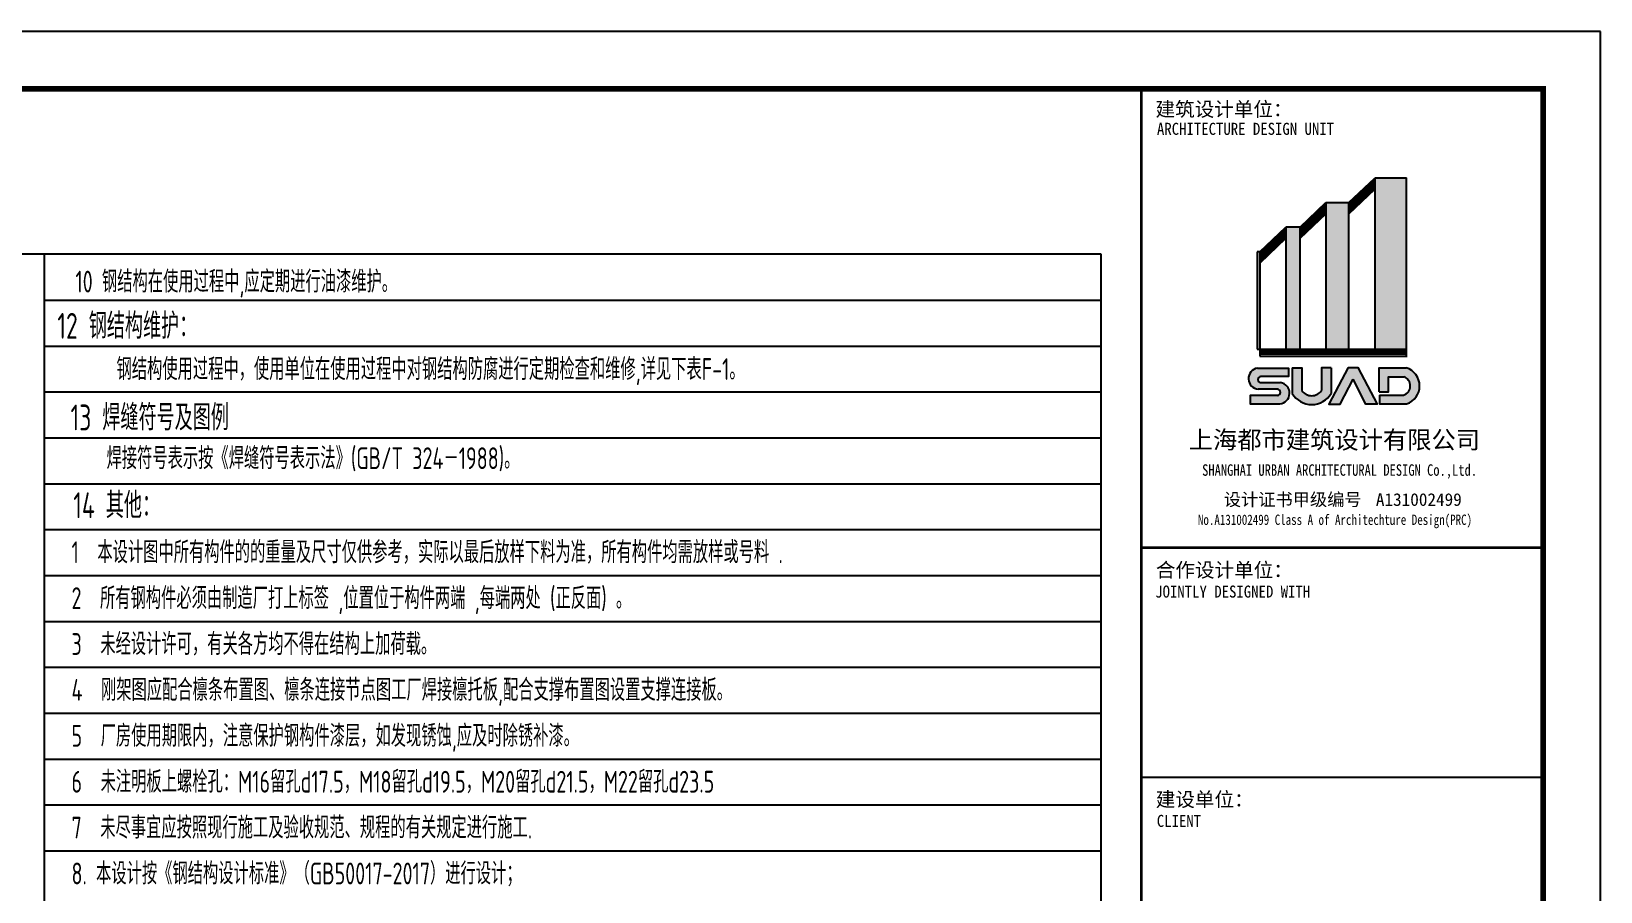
# Model space of a CAD drawing. Extents: x 899043 to 2598688, y -137197 to 211789.
# Drawn here: x 1051491 to 1092497, y 70591 to 93085 of the extents above; entities that cross this region are included whole.
import ezdxf

# ---------------------------------------------------------------- set-up
doc = ezdxf.new("R2010")
doc.units = 0
doc.header["$LTSCALE"] = 1500
doc.header["$MEASUREMENT"] = 0
for name, color, linetype in [('00-tk', 151, 'Continuous'), ('WELD_TEXT', 7, 'Continuous'), ('分格线', 40, 'Continuous')]:
    doc.layers.add(name, color=color, linetype=linetype)
doc.styles.add('DS6HT', font='simhei.ttf', dxfattribs={"width": 0.8})
doc.styles.add('TSSD_Norm', font='Tssdeng.shx', dxfattribs={"bigfont": 'hztxt.shx'})

# ---------------------------------------------------------------- blocks, each defined once
blk = doc.blocks.new('A$C67844AE1')
at = {"layer": '00-tk'}
h = blk.add_hatch(color=256, dxfattribs=at)
edge = h.paths.add_edge_path()
edge.add_arc((120922.0133486906, 79828.87115818658), 498.0683366664795, 288.7014113640251, 432.3606518511489)
edge.add_line((121072.9402213205, 80303.52171081211), (120365.5722436445, 80303.52171081211))
edge.add_line((120365.5722436445, 80303.52171081211), (120365.5722436445, 79675.49451099802))
edge.add_line((120365.5722436445, 79675.49451099802), (120611.1039363082, 79675.49451099802))
edge.add_line((120611.1039363082, 79675.49451099802), (120611.1039363082, 80066.9161942047))
edge.add_line((120611.1039363082, 80066.9161942047), (121011.5588803928, 80066.9161942047))
edge.add_arc((120921.6856705094, 79827.96719338442), 255.2916348958691, -72.16722841157781, 69.38777632307, ccw=False)
edge.add_line((120999.8661415813, 79584.9412013779), (120368.4930549905, 79584.9412013779))
edge.add_line((120368.4930549905, 79584.9412013779), (120368.4930549905, 79357.09964438179))
edge.add_line((120368.4930549905, 79357.09964438179), (121081.7121487866, 79357.09964438179))
edge = h.paths.add_edge_path()
edge.add_arc((118601.0604273122, 79929.35185330792), 588.6006660502978, 210.1327751919099, 329.8672248080901)
edge.add_line((119110.1201876382, 79633.87105106935), (119110.1201876382, 80302.62463504379))
edge.add_line((119110.1201876382, 80302.62463504379), (118858.4146023028, 80302.62463504379))
edge.add_line((118858.4146023028, 80302.62463504379), (118858.4146023028, 79705.7640437556))
edge.add_arc((118601.0604273122, 79889.66990959866), 316.3108263664485, 215.5496840958541, 324.4503159041459, ccw=False)
edge.add_line((118343.7062523215, 79705.7640437556), (118343.7062523215, 80302.62463504379))
edge.add_line((118343.7062523215, 80302.62463504379), (118092.0006669861, 80302.62463504379))
edge.add_line((118092.0006669861, 80302.62463504379), (118092.0006669861, 79633.87105106935))
edge = h.paths.add_edge_path()
edge.add_arc((117229.3440274749, 80018.3455161259), 279.5690587620256, 99.47712958591177, 264.9305597506795)
edge.add_line((117204.6404590412, 79739.87003727048), (117703.7827515848, 79739.87003727048))
edge.add_arc((117703.7683802763, 79658.86723302712), 81.00280551827346, -89.98983473079062, 89.98983473079062, ccw=False)
edge.add_line((117703.7827515848, 79577.86442878377), (116995.5983391014, 79577.86442878377))
edge.add_line((116995.5983391014, 79577.86442878377), (116995.5983391014, 79360.43693738291))
edge.add_line((116995.5983391014, 79360.43693738291), (117767.7747852107, 79360.43693738291))
edge.add_arc((117743.0712167738, 79638.91241623787), 279.5690587620256, 275.0694402493205, 440.5228704140882)
edge.add_line((117789.1033534353, 79914.6657498742), (117275.0690368406, 79914.6657498742))
edge.add_arc((117275.0834081488, 79995.66855411755), 81.00280551827346, 90.01016526920938, 269.98983473079056, ccw=False)
edge.add_line((117275.0690368406, 80076.67135836091), (117993.8797597244, 80076.67135836091))
edge.add_line((117993.8797597244, 80076.67135836091), (117993.8797597244, 80294.09884976165))
edge.add_line((117993.8797597244, 80294.09884976165), (117183.3118908108, 80294.09884976165))
h.paths.add_polyline_path([(119553.1183470361, 80312.96596476599), (119809.1561000127, 80312.96596476599), (120312.083105855, 79349.66917577712), (120017.9355684385, 79349.66917577712), (119681.1372235244, 80007.93167970283), (119344.3388786103, 79349.66917577712), (119050.1913411937, 79349.66917577712)])
for p, q in [((126149.9999999999, 89099.99999999988), (0, 89099.99999999988)), ((126149.9999999999, 0), (126149.9999999999, 89099.99999999988)), ((124649.9999999999, 87599.99999999988), (3750, 87599.99999999988)), ((114149.9999999999, 87599.99999999988), (114149.9999999999, 1500)), ((124649.9999999999, 1500), (124649.9999999999, 87599.99999999988)), ((114149.9999999999, 75599.99999999988), (124649.9999999999, 75599.99999999988)), ((114149.9999999999, 69599.99999999988), (124649.9999999999, 69599.99999999988))]:
    blk.add_line(p, q, dxfattribs=at)
at = {"layer": '00-tk', "color": 7}
for p, q in [((119573.611277352, 84622.71797342505), (120248.1770513383, 85265.61611889978)), ((119573.611277352, 84581.27545783878), (120248.1770513383, 85224.17360331351)), ((119573.611277352, 84539.83294225205), (120248.1770513383, 85182.73108772677)), ((119573.611277352, 84498.39042666578), (120249.2254631481, 85142.28776604286)), ((119573.611277352, 84456.94791107927), (120248.1770513383, 85099.846056554)), ((119573.611277352, 84415.505395493), (120248.1770513383, 85058.40354096773)), ((119573.611277352, 84374.06287990627), (120249.2254631481, 85017.96021928336)), ((119573.611277352, 84332.62036431977), (120249.2254631481, 84976.51770369709)), ((121073.7668797233, 85265.61611889978), (120248.1770513383, 85265.61611889978)), ((120248.1770513383, 85265.61611889978), (120248.1770513383, 80786.47363951919)), ((121073.7668797233, 80782.12432158412), (121073.7668797233, 85265.80553454976)), ((118299.47229892, 83979.9958834739), (118973.8533453046, 84622.71797342505)), ((118299.47229892, 83938.55336788762), (118973.8533453046, 84581.27545783878)), ((118299.47229892, 83897.11085230135), (118973.8533453046, 84539.83294225205)), ((118299.47229892, 83855.66833671485), (118973.8533453046, 84498.39042666578)), ((118973.8533453046, 84622.71797342505), (118973.8533453046, 80786.47363951919)), ((118973.8533453046, 84622.71797342505), (119573.611277352, 84622.71797342505)), ((119573.611277352, 80782.12432158412), (119573.611277352, 84622.71797342459)), ((118299.47229892, 83814.22582112812), (118973.8533453046, 84456.94791107927)), ((118299.47229892, 83772.78330554161), (118973.8533453046, 84415.505395493)), ((118299.47229892, 83731.34078995534), (118975.0864847134, 84375.23812933266)), ((118299.47229892, 83689.89827436907), (118975.0864847134, 84333.79561374616)), ((117248.5053237424, 83336.09854409657), (117924.1195095413, 83979.99588347366)), ((117248.5053237424, 83294.65602850984), (117924.1195095413, 83938.55336788739)), ((117248.5053237424, 83253.21351292334), (117924.1195095413, 83897.11085230112)), ((117248.5053237424, 83211.77099733707), (117924.1195095413, 83855.66833671439)), ((117248.5053237424, 83170.3284817508), (117924.1195095413, 83814.22582112788)), ((117248.5053237424, 83128.88596616453), (117924.1195095413, 83772.78330554161)), ((117249.6671683005, 83088.5507521038), (117925.2813540966, 83732.44809148088)), ((117249.6671683005, 83047.10823651752), (117925.2813540966, 83691.00557589461)), ((118299.47229892, 83979.9958834739), (117924.1195095413, 83979.99588347366)), ((117924.1195095413, 83979.9958834739), (117924.1195095413, 80786.47363951919)), ((118299.47229892, 80786.47363951919), (118299.47229892, 83979.9958834739)), ((117248.5053237424, 83336.09854409657), (117173.5053237424, 83336.09854409657)), ((117173.5053237424, 83336.09854409657), (117173.5053237424, 80786.47363951919)), ((117248.5053237424, 83336.09854409657), (117248.5053237424, 80786.47363951919)), ((117173.5053237424, 80786.47363951919), (117262.877919481, 80786.47363951919)), ((117248.5053237424, 80786.47363951919), (117248.5053237424, 80606.47363951919)), ((117262.877919481, 80786.47363951919), (121073.7668797233, 80786.47363951919)), ((117912.1195095413, 80786.47363951919), (118303.97229892, 80786.47363951919)), ((118976.8533453074, 80786.47363951919), (119576.611277352, 80786.47363951919)), ((120243.6770513383, 80786.47363951919), (121073.7668797233, 80786.47363951919)), ((117248.5053237424, 80756.47363951919), (121073.7668797233, 80756.47363951919)), ((117248.5053237424, 80756.47363951919), (121073.7668797233, 80756.47363951919)), ((117248.5053237424, 80726.47363951919), (121073.7668797233, 80726.47363951919)), ((117248.5053237424, 80696.47363951919), (121073.7668797233, 80696.47363951919)), ((117248.5053237424, 80666.47363951919), (121073.7668797233, 80666.47363951919)), ((117248.5053237424, 80606.47363951919), (121073.7668797233, 80606.47363951919)), ((121073.7668797233, 80576.47363951919), (121073.7668797233, 80771.47363951919))]:
    blk.add_line(p, q, dxfattribs=at)
at = {"layer": '00-tk', "const_width": 150}
blk.add_lwpolyline([(3750, 87599.99999999988), (124649.9999999999, 87599.99999999988), (124649.9999999999, 1500), (3750, 1500)], close=True, dxfattribs=at)
at = {"layer": '00-tk', "const_width": 75}
for points in [[(114149.9999999999, 1500), (114149.9999999999, 87599.99999999988)], [(114149.9999999999, 75599.99999999988), (124649.9999999999, 75599.99999999988)]]:
    blk.add_lwpolyline(points, dxfattribs=at)
at = {"layer": '00-tk', "color": 7}
for points in [[(117183.3118908108, 80294.09884976165), (117993.8797597244, 80294.09884976165), (117993.8797597244, 80076.67135836091), (117275.0690368406, 80076.67135836091)], [(118092.0006669861, 80302.62463504379), (118343.7062523215, 80302.62463504379), (118343.7062523215, 79705.7640437556)], [(118092.0006669861, 80302.62463504379), (118092.0006669861, 79633.87105106935)], [(119110.1201876382, 80302.62463504379), (118858.4146023028, 80302.62463504379), (118858.4146023028, 79705.7640437556)], [(119553.1183470361, 80312.96596476599), (119050.1913411937, 79349.66917577712), (119344.3388786103, 79349.66917577712), (119681.1372235244, 80007.93167970283)], [(119110.1201876382, 80302.62463504379), (119110.1201876382, 79633.87105106935)], [(119553.1183470361, 80312.96596476599), (119809.1561000127, 80312.96596476599), (120312.083105855, 79349.66917577712), (120017.9355684385, 79349.66917577712), (119681.1372235244, 80007.93167970283)], [(120365.5722436445, 79675.49451099802), (120365.5722436445, 80303.52171081211), (121072.9402213205, 80303.52171081211)], [(120365.5722436445, 79675.49451099802), (120611.1039363082, 79675.49451099802), (120611.1039363082, 80066.9161942047), (121011.5588803928, 80066.9161942047)], [(117703.7827515848, 79577.86442878377), (116995.5983391014, 79577.86442878377), (116995.5983391014, 79360.43693738291), (117767.7747852107, 79360.43693738291)], [(117703.7827515848, 79739.87003727048), (117204.6404590412, 79739.87003727048)], [(117275.0690368406, 79914.6657498742), (117789.1033534353, 79914.6657498742)], [(120368.4930549905, 79584.9412013779), (120999.8661415813, 79584.9412013779)], [(120368.4930549905, 79584.9412013779), (120368.4930549905, 79357.09964438179), (121081.7121487866, 79357.09964438179)]]:
    blk.add_lwpolyline(points, dxfattribs=at)
for centre, radius, start, end in [((117229.3440274749, 80018.3455161259), 279.5690587620256, 99.47712958591177, 264.9305597506795), ((117275.0834081488, 79995.66855411755), 81.00280551827346, 90.01016526920944, 269.9898347307906), ((120921.6856705094, 79827.96719338442), 255.2916348958691, 287.8327715884222, 69.38777632307004), ((120922.0133486906, 79828.87115818658), 498.0683366664795, 288.7014113640251, 72.36065185114899), ((117703.7683802763, 79658.86723302712), 81.00280551827346, 270.0101652692094, 89.98983473079058), ((117743.0712167738, 79638.91241623787), 279.5690587620256, 275.0694402493205, 80.52287041408823), ((118601.0604273122, 79929.35185330792), 588.6006660502978, 210.1327751919099, 329.8672248080901), ((118601.0604273122, 79889.66990959866), 316.3108263664485, 215.5496840958541, 324.4503159041459)]:
    blk.add_arc(centre, radius, start, end, dxfattribs=at)
for points in [[(119573.611277352, 84622.71797342505), (119573.8436462664, 84581.49691814417), (120249.2254631481, 85266.61531280237), (120249.2254631481, 85225.17279721587)], [(119573.611277352, 84539.83294225251), (119573.8436462664, 84498.61188697163), (120249.2254631481, 85183.73028162983), (120249.2254631481, 85142.28776604333)], [(119573.611277352, 84456.94791107927), (119573.8436462664, 84415.72685579839), (120249.2254631481, 85100.84525045706), (120249.2254631481, 85059.40273487032)], [(119574.5407529956, 84374.94872112758), (119574.7731219101, 84333.72766584624), (120250.1549387946, 85018.84606050467), (120250.1549387946, 84977.4035449184)], [(120248.1770513383, 80786.47363951919), (121073.7668797233, 80786.47363951919), (120248.1770513383, 85265.61611889978), (121073.7668797233, 85265.61611889978)], [(118299.47229892, 83979.9958834739), (118299.7046678289, 83938.77482819278), (118975.0864847134, 84623.89322285145), (118975.0864847134, 84582.45070726471)], [(118299.47229892, 83897.11085230135), (118299.7046678289, 83855.88979702047), (118975.0864847134, 84541.0081916789), (118975.0864847134, 84499.56567609264)], [(118973.8533453046, 80786.47363951919), (119573.611277352, 80786.47363951919), (118973.8533453046, 84622.71797342505), (119573.611277352, 84622.71797342459)], [(118299.47229892, 83814.22582112812), (118299.7046678289, 83773.0047658477), (118975.0864847134, 84458.12316050567), (118975.0864847134, 84416.6806449194)], [(118300.4017745637, 83732.22663117619), (118300.6341434725, 83691.00557589531), (118976.0159603626, 84376.12397055351), (118976.0159603626, 84334.68145496724)], [(117248.5053237424, 83336.09854409657), (117248.737692654, 83294.87748881569), (117924.1195095413, 83979.99588347366), (117924.1195095413, 83938.55336788739)], [(117248.9700615684, 83253.65643353411), (117249.2024304772, 83212.43537825323), (117924.5842473618, 83897.55377291143), (117924.5842473618, 83856.11125732516)], [(117249.4347993917, 83171.21432297165), (117249.6671683005, 83129.99326769076), (117925.0489851878, 83815.11166234897), (117925.0489851878, 83773.6691467627)], [(117250.5966439469, 83089.43659332488), (117250.8290128586, 83048.21553804376), (117926.2108297403, 83733.33393270243), (117926.2108297459, 83691.8914171157)], [(117924.1195095413, 80786.47363951919), (118299.47229892, 80786.47363951919), (117924.1195095413, 83979.99588347366), (118299.47229892, 83979.9958834739)], [(117173.5053237424, 80786.47363951919), (117262.877919481, 80786.47363951919), (117173.5053237424, 83336.09854409657), (117248.5053237424, 83336.09854409657)], [(117248.5053237424, 80756.47363951919), (117248.5053237424, 80786.47363951919), (121073.7668797233, 80756.47363951919), (121073.7668797233, 80786.47363951919)], [(117248.5053237424, 80696.47363951919), (117248.5053237424, 80726.47363951919), (121073.7668797233, 80696.47363951919), (121073.7668797233, 80726.47363951919)], [(117248.5053237424, 80636.47363951919), (117248.5053237424, 80666.47363951919), (121073.7668797233, 80636.47363951919), (121073.7668797233, 80666.47363951919)], [(117248.5053237424, 80576.47363951919), (117248.5053237424, 80606.47363951919), (121073.7668797233, 80576.47363951919), (121073.7668797233, 80606.47363951919)]]:
    blk.add_solid(points, dxfattribs=at)
at = {"layer": '00-tk', "style": 'DS6HT'}
for s, p in [('建筑设计单位：', (114519.5816702478, 86877.61938192567)), ('合作设计单位：', (114526.9344124187, 74827.56571619282)), ('建设单位：', (114525.2788191697, 68829.46497988375))]:
    blk.add_text(s, height=375, dxfattribs=at).set_placement(p)
at = {"layer": '00-tk', "style": 'DS6HT', "width": 0.9}
for s, p in [('ARCHITECTURE DESIGN UNIT', (114556.738254561, 86393.86656323727)), ('JOINTLY DESIGNED WITH', (114511.4173264223, 74293.54946359945)), ('CLIENT', (114553.2511278222, 68297.43909885664))]:
    blk.add_text(s, height=315, dxfattribs=at).set_placement(p)
at = {"layer": '00-tk', "color": 7, "style": 'DS6HT'}
for s, height, p in [('上海都市建筑设计有限公司 ', 465, (115388.0022738077, 78187.29890905682)), ('设计证书甲级编号', 330, (116303.8539958576, 76693.48044409847)), ('A131002499', 330, (120277.2756054773, 76692.97882951528))]:
    blk.add_text(s, height=height, dxfattribs=at).set_placement(p)
for s, height, width, p in [('SHANGHAI URBAN ARCHITECTURAL DESIGN Co.,Ltd. ', 300, 0.8, (115737.6592669514, 77479.09370207053)), ('No.A131002499 Class A of Architechture Design(PRC)', 270, 0.78, (115627.7511720796, 76194.96914440289))]:
    blk.add_text(s, height=height, dxfattribs=dict(at, width=width)).set_placement(p)

msp = doc.modelspace()

# ---------------------------------------------------------------- linework, layer by layer
at = {"layer": '分格线', "linetype": 'Continuous'}
for p, q in [((1079446.914918613, 87256.77814438101), (972910.4567969809, 87256.77814438369)), ((1051834.914918615, 60856.77814437437), (1051834.914918612, 87256.77814438136)), ((1051834.914918617, 59656.7781443744), (1051834.914918615, 87256.77814438136)), ((1079446.914918613, 60856.77814437714), (1079446.914918613, 87256.77814438066)), ((1079446.914918613, 59656.7781443744), (1079446.914918613, 87256.77814438066)), ((1051834.914918615, 86056.77814437432), (1079446.914918613, 86056.77814437432)), ((1051834.914918615, 84856.77814437434), (1079446.914918613, 84856.77814437434)), ((1051834.914918615, 83656.77814437437), (1079446.914918613, 83656.77814437437)), ((1051834.914918615, 82456.7781443744), (1079446.914918613, 82456.7781443744)), ((1051834.914918615, 81256.77814437432), (1079446.914918613, 81256.77814437432)), ((1051834.914918615, 80056.77814437434), (1079446.914918613, 80056.77814437434)), ((1051834.914918615, 78856.77814437437), (1079446.914918613, 78856.77814437437)), ((1051834.914918615, 77656.77814437442), (1079446.914918613, 77656.77814437442)), ((1051834.914918615, 76456.77814437433), (1079446.914918613, 76456.77814437433)), ((1051834.914918615, 75256.77814437434), (1079446.914918613, 75256.77814437434)), ((1051834.914918615, 74056.77814437439), (1079446.914918613, 74056.77814437439)), ((1051834.914918615, 72856.77814437442), (1079446.914918613, 72856.77814437442)), ((1051834.914918615, 71656.77814437433), (1079446.914918613, 71656.77814437433))]:
    msp.add_line(p, q, dxfattribs=at)

# ---------------------------------------------------------------- block references
at = {"layer": 'WELD_TEXT', "linetype": 'ByBlock'}
msp.add_blockref('A$C67844AE1', (966346.9149179148, 3985.366962356144), dxfattribs=at)

# ---------------------------------------------------------------- texts
at = {"style": 'TSSD_Norm', "width": 0.7}
for s, p in [('10 钢结构在使用过程中,应定期进行油漆维护。', (1052642.697918148, 86256.91091142176)), (' 焊接符号表示按《焊缝符号表示法》(GB/T 324－1988)。', (1053213.504104545, 81638.60078234116)), ('1  本设计图中所有构件的的重量及尺寸仅供参考，实际以最后放样下料为准，所有构件均需放样或号料 .', (1052540.28384055, 79179.63843103863)), ('2  所有钢构件必须由制造厂打上标签 ,位置位于构件两端 ,每端两处 (正反面) 。', (1052540.28384055, 77979.63843103855)), ('3  未经设计许可，有关各方均不得在结构上加荷载。', (1052540.28384055, 76779.63843103858)), ('4  刚架图应配合檩条布置图、檩条连接节点图工厂焊接檩托板,配合支撑布置图设置支撑连接板。', (1052540.28384055, 75579.63843103862)), ('5  厂房使用期限内，注意保护钢构件漆层，如发现锈蚀,应及时除锈补漆。', (1052540.28384055, 74379.63843103865)), ('6  未注明板上螺栓孔：M16留孔d17.5，M18留孔d19.5，M20留孔d21.5，M22留孔d23.5', (1052540.28384055, 73179.63843103856)), ('7  未尽事宜应按照现行施工及验收规范、规程的有关规定进行施工.', (1052540.28384055, 71979.63843103859)), ('8. 本设计按《钢结构设计标准》（GB50017-2017）进行设计；', (1052540.28384055, 70779.63843103862))]:
    msp.add_text(s, height=570, dxfattribs=at).set_placement(p)
at = {"color": 241, "style": 'TSSD_Norm', "width": 0.7}
for s, p in [('12 钢结构维护：', (1052170.370369089, 85047.65829862596)), ('13 焊缝符号及图例', (1052515.376893168, 82651.39310566513)), ('14 其他：', (1052585.871882204, 80355.59365975106))]:
    msp.add_text(s, height=675, dxfattribs=at).set_placement(p)
at = {"color": 1, "style": 'TSSD_Norm', "width": 0.7}
msp.add_text('钢结构使用过程中，使用单位在使用过程中对钢结构防腐进行定期检查和维修,详见下表F-1。', height=570, dxfattribs=at).set_placement((1053716.287051219, 83968.81985377023))

doc.saveas('drawing.dxf')
